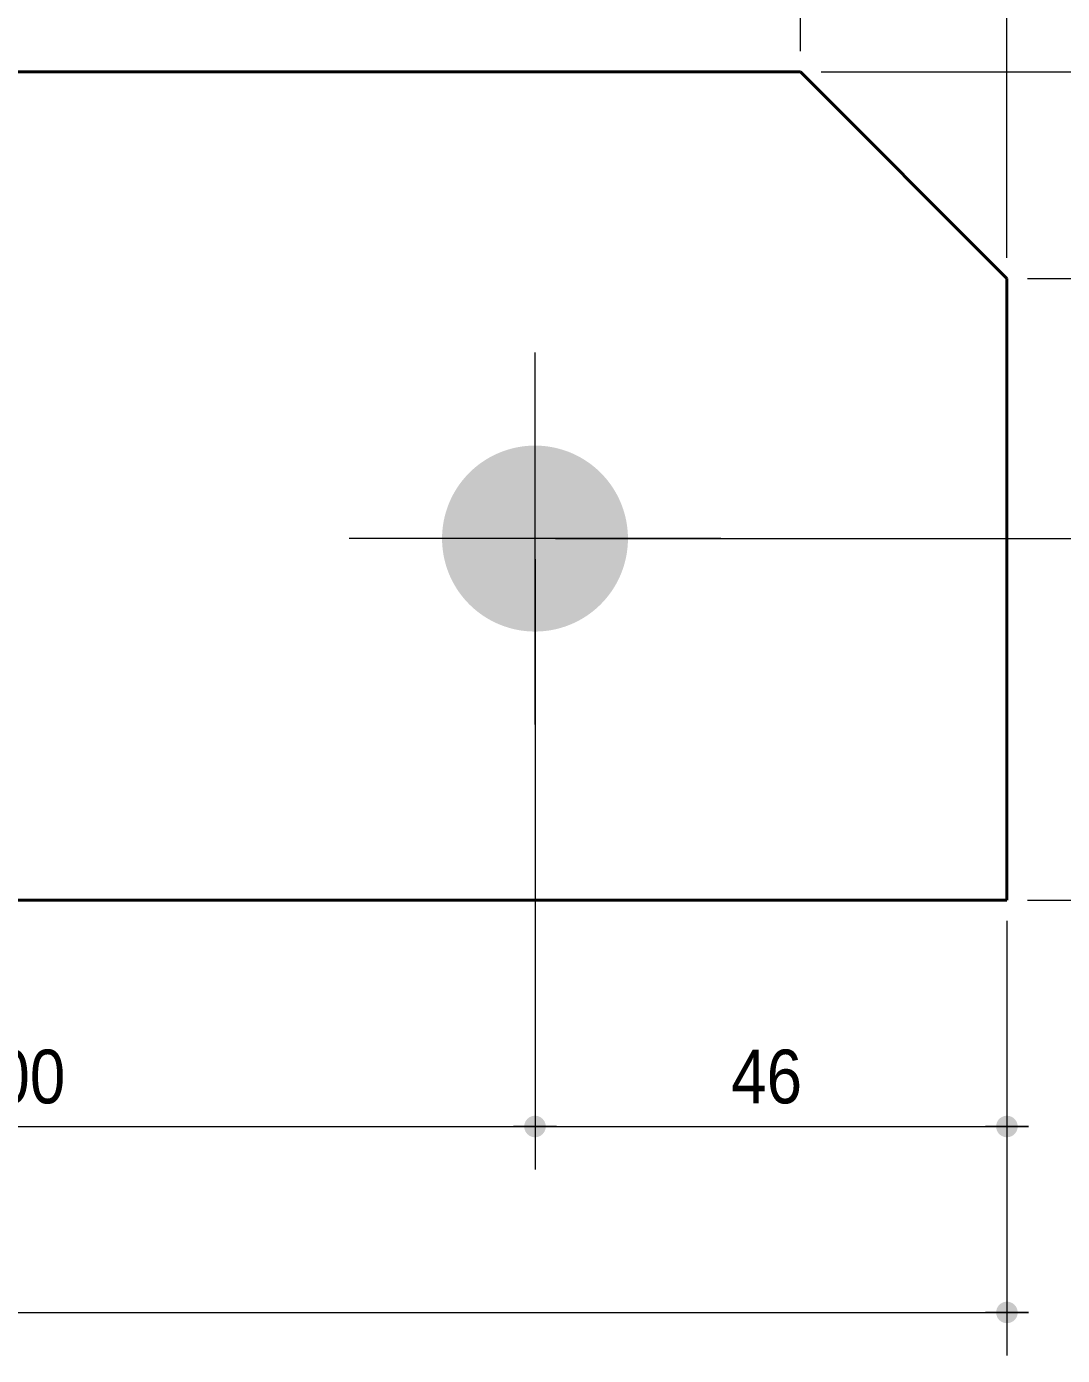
# Model space of a CAD drawing. Header units: millimetres. Extents: x 2 to 287, y 5 to 195.
# Drawn here: x 172.3 to 222.5, y 79.8 to 144.1 of the extents above; entities that cross this region are included whole.
import ezdxf

# ---------------------------------------------------------------- set-up
doc = ezdxf.new("R2010")
doc.units = ezdxf.units.MM
for name, color, linetype, lineweight in [('Boulon', 7, 'Continuous', 0), ('Cotation', 7, 'Continuous', 0), ('Piece', 2, 'Continuous', 0)]:
    doc.layers.add(name, color=color, linetype=linetype, lineweight=lineweight)
doc.styles.add('ARIAL', font='ARIAL.TTF')

# ---------------------------------------------------------------- blocks, each defined once
blk = doc.blocks.new('*A1')
at = {"layer": 'Boulon'}
blk.add_hatch(color=256, dxfattribs=at).paths.add_polyline_path([(197.005, 123.856), (197.06, 123.855), (197.116, 123.853), (197.171, 123.851), (197.226, 123.848), (197.281, 123.844), (197.336, 123.84), (197.391, 123.835), (197.446, 123.829), (197.501, 123.823), (197.556, 123.816), (197.61, 123.808), (197.665, 123.799), (197.719, 123.79), (197.774, 123.78), (197.828, 123.77), (197.882, 123.759), (197.936, 123.747), (197.99, 123.735), (198.043, 123.722), (198.097, 123.708), (198.15, 123.693), (198.203, 123.678), (198.256, 123.663), (198.309, 123.646), (198.362, 123.629), (198.414, 123.612), (198.466, 123.593), (198.518, 123.574), (198.57, 123.555), (198.621, 123.535), (198.672, 123.514), (198.723, 123.492), (198.774, 123.47), (198.824, 123.448), (198.874, 123.424), (198.924, 123.4), (198.973, 123.376), (199.022, 123.351), (199.071, 123.325), (199.12, 123.299), (199.168, 123.272), (199.216, 123.244), (199.263, 123.216), (199.311, 123.188), (199.357, 123.158), (199.404, 123.128), (199.45, 123.098), (199.496, 123.067), (199.541, 123.036), (199.586, 123.004), (199.631, 122.971), (199.675, 122.938), (199.719, 122.904), (199.762, 122.87), (199.805, 122.835), (199.847, 122.8), (199.889, 122.764), (199.931, 122.728), (199.972, 122.691), (200.013, 122.653), (200.053, 122.616), (200.093, 122.577), (200.132, 122.538), (200.171, 122.499), (200.209, 122.459), (200.247, 122.419), (200.284, 122.378), (200.321, 122.337), (200.357, 122.296), (200.393, 122.254), (200.429, 122.211), (200.463, 122.168), (200.498, 122.125), (200.531, 122.081), (200.564, 122.037), (200.597, 121.993), (200.629, 121.948), (200.661, 121.902), (200.692, 121.857), (200.722, 121.81), (200.752, 121.764), (200.781, 121.717), (200.81, 121.67), (200.838, 121.622), (200.865, 121.574), (200.892, 121.526), (200.919, 121.478), (200.944, 121.429), (200.97, 121.38), (200.994, 121.33), (201.018, 121.28), (201.041, 121.23), (201.064, 121.18), (201.086, 121.129), (201.107, 121.079), (201.128, 121.027), (201.148, 120.976), (201.168, 120.924), (201.187, 120.872), (201.205, 120.82), (201.223, 120.768), (201.24, 120.715), (201.256, 120.663), (201.272, 120.61), (201.287, 120.557), (201.301, 120.503), (201.315, 120.45), (201.328, 120.396), (201.341, 120.342), (201.352, 120.288), (201.364, 120.234), (201.374, 120.18), (201.384, 120.126), (201.393, 120.071), (201.401, 120.017), (201.409, 119.962), (201.416, 119.907), (201.423, 119.852), (201.428, 119.798), (201.433, 119.743), (201.438, 119.687), (201.442, 119.632), (201.445, 119.577), (201.447, 119.522), (201.449, 119.467), (201.45, 119.412), (201.45, 119.356), (201.45, 119.301), (201.449, 119.246), (201.447, 119.191), (201.445, 119.136), (201.442, 119.081), (201.438, 119.025), (201.433, 118.97), (201.428, 118.915), (201.423, 118.86), (201.416, 118.806), (201.409, 118.751), (201.401, 118.696), (201.393, 118.642), (201.384, 118.587), (201.374, 118.533), (201.364, 118.479), (201.352, 118.424), (201.341, 118.37), (201.328, 118.317), (201.315, 118.263), (201.301, 118.21), (201.287, 118.156), (201.272, 118.103), (201.256, 118.05), (201.24, 117.997), (201.223, 117.945), (201.205, 117.893), (201.187, 117.84), (201.168, 117.789), (201.148, 117.737), (201.128, 117.686), (201.107, 117.634), (201.086, 117.583), (201.064, 117.533), (201.041, 117.483), (201.018, 117.432), (200.994, 117.383), (200.97, 117.333), (200.944, 117.284), (200.919, 117.235), (200.892, 117.187), (200.865, 117.138), (200.838, 117.091), (200.81, 117.043), (200.781, 116.996), (200.752, 116.949), (200.722, 116.902), (200.692, 116.856), (200.661, 116.811), (200.629, 116.765), (200.597, 116.72), (200.564, 116.676), (200.531, 116.632), (200.498, 116.588), (200.463, 116.545), (200.429, 116.502), (200.393, 116.459), (200.357, 116.417), (200.321, 116.376), (200.284, 116.334), (200.247, 116.294), (200.209, 116.254), (200.171, 116.214), (200.132, 116.174), (200.093, 116.136), (200.053, 116.097), (200.013, 116.06), (199.972, 116.022), (199.931, 115.985), (199.889, 115.949), (199.847, 115.913), (199.805, 115.878), (199.762, 115.843), (199.719, 115.809), (199.675, 115.775), (199.631, 115.742), (199.586, 115.709), (199.541, 115.677), (199.496, 115.646), (199.45, 115.615), (199.404, 115.584), (199.357, 115.555), (199.311, 115.525), (199.263, 115.497), (199.216, 115.469), (199.168, 115.441), (199.12, 115.414), (199.071, 115.388), (199.022, 115.362), (198.973, 115.337), (198.924, 115.312), (198.874, 115.288), (198.824, 115.265), (198.774, 115.243), (198.723, 115.22), (198.672, 115.199), (198.621, 115.178), (198.57, 115.158), (198.518, 115.138), (198.466, 115.119), (198.414, 115.101), (198.362, 115.084), (198.309, 115.067), (198.256, 115.05), (198.203, 115.035), (198.15, 115.019), (198.097, 115.005), (198.043, 114.991), (197.99, 114.978), (197.936, 114.966), (197.882, 114.954), (197.828, 114.943), (197.774, 114.932), (197.719, 114.923), (197.665, 114.914), (197.61, 114.905), (197.556, 114.897), (197.501, 114.89), (197.446, 114.884), (197.391, 114.878), (197.336, 114.873), (197.281, 114.869), (197.226, 114.865), (197.171, 114.862), (197.116, 114.859), (197.06, 114.858), (197.005, 114.857), (196.95, 114.856), (196.895, 114.857), (196.84, 114.858), (196.784, 114.859), (196.729, 114.862), (196.674, 114.865), (196.619, 114.869), (196.564, 114.873), (196.509, 114.878), (196.454, 114.884), (196.399, 114.89), (196.344, 114.897), (196.29, 114.905), (196.235, 114.914), (196.181, 114.923), (196.126, 114.932), (196.072, 114.943), (196.018, 114.954), (195.964, 114.966), (195.91, 114.978), (195.857, 114.991), (195.803, 115.005), (195.75, 115.019), (195.697, 115.035), (195.644, 115.05), (195.591, 115.067), (195.538, 115.084), (195.486, 115.101), (195.434, 115.119), (195.382, 115.138), (195.33, 115.158), (195.279, 115.178), (195.228, 115.199), (195.177, 115.22), (195.126, 115.243), (195.076, 115.265), (195.026, 115.288), (194.976, 115.312), (194.927, 115.337), (194.878, 115.362), (194.829, 115.388), (194.78, 115.414), (194.732, 115.441), (194.684, 115.469), (194.637, 115.497), (194.589, 115.525), (194.543, 115.555), (194.496, 115.584), (194.45, 115.615), (194.404, 115.646), (194.359, 115.677), (194.314, 115.709), (194.269, 115.742), (194.225, 115.775), (194.181, 115.809), (194.138, 115.843), (194.095, 115.878), (194.053, 115.913), (194.011, 115.949), (193.969, 115.985), (193.928, 116.022), (193.887, 116.06), (193.847, 116.097), (193.807, 116.136), (193.768, 116.174), (193.729, 116.214), (193.691, 116.254), (193.653, 116.294), (193.616, 116.334), (193.579, 116.376), (193.543, 116.417), (193.507, 116.459), (193.471, 116.502), (193.437, 116.545), (193.402, 116.588), (193.369, 116.632), (193.336, 116.676), (193.303, 116.72), (193.271, 116.765), (193.239, 116.811), (193.208, 116.856), (193.178, 116.902), (193.148, 116.949), (193.119, 116.996), (193.09, 117.043), (193.062, 117.091), (193.035, 117.138), (193.008, 117.187), (192.981, 117.235), (192.956, 117.284), (192.93, 117.333), (192.906, 117.383), (192.882, 117.432), (192.859, 117.483), (192.836, 117.533), (192.814, 117.583), (192.793, 117.634), (192.772, 117.686), (192.752, 117.737), (192.732, 117.789), (192.713, 117.84), (192.695, 117.893), (192.677, 117.945), (192.66, 117.997), (192.644, 118.05), (192.628, 118.103), (192.613, 118.156), (192.599, 118.21), (192.585, 118.263), (192.572, 118.317), (192.559, 118.37), (192.548, 118.424), (192.536, 118.479), (192.526, 118.533), (192.516, 118.587), (192.507, 118.642), (192.499, 118.696), (192.491, 118.751), (192.484, 118.806), (192.477, 118.86), (192.472, 118.915), (192.467, 118.97), (192.462, 119.025), (192.458, 119.081), (192.455, 119.136), (192.453, 119.191), (192.451, 119.246), (192.45, 119.301), (192.45, 119.356), (192.45, 119.412), (192.451, 119.467), (192.453, 119.522), (192.455, 119.577), (192.458, 119.632), (192.462, 119.687), (192.467, 119.743), (192.472, 119.798), (192.477, 119.852), (192.484, 119.907), (192.491, 119.962), (192.499, 120.017), (192.507, 120.071), (192.516, 120.126), (192.526, 120.18), (192.536, 120.234), (192.548, 120.288), (192.559, 120.342), (192.572, 120.396), (192.585, 120.45), (192.599, 120.503), (192.613, 120.557), (192.628, 120.61), (192.644, 120.663), (192.66, 120.715), (192.677, 120.768), (192.695, 120.82), (192.713, 120.872), (192.732, 120.924), (192.752, 120.976), (192.772, 121.027), (192.793, 121.079), (192.814, 121.129), (192.836, 121.18), (192.859, 121.23), (192.882, 121.28), (192.906, 121.33), (192.93, 121.38), (192.956, 121.429), (192.981, 121.478), (193.008, 121.526), (193.035, 121.574), (193.062, 121.622), (193.09, 121.67), (193.119, 121.717), (193.148, 121.764), (193.178, 121.81), (193.208, 121.857), (193.239, 121.902), (193.271, 121.948), (193.303, 121.993), (193.336, 122.037), (193.369, 122.081), (193.402, 122.125), (193.437, 122.168), (193.471, 122.211), (193.507, 122.254), (193.543, 122.296), (193.579, 122.337), (193.616, 122.378), (193.653, 122.419), (193.691, 122.459), (193.729, 122.499), (193.768, 122.538), (193.807, 122.577), (193.847, 122.616), (193.887, 122.653), (193.928, 122.691), (193.969, 122.728), (194.011, 122.764), (194.053, 122.8), (194.095, 122.835), (194.138, 122.87), (194.181, 122.904), (194.225, 122.938), (194.269, 122.971), (194.314, 123.004), (194.359, 123.036), (194.404, 123.067), (194.45, 123.098), (194.496, 123.128), (194.543, 123.158), (194.589, 123.188), (194.637, 123.216), (194.684, 123.244), (194.732, 123.272), (194.78, 123.299), (194.829, 123.325), (194.878, 123.351), (194.927, 123.376), (194.976, 123.4), (195.026, 123.424), (195.076, 123.448), (195.126, 123.47), (195.177, 123.492), (195.228, 123.514), (195.279, 123.535), (195.33, 123.555), (195.382, 123.574), (195.434, 123.593), (195.486, 123.612), (195.538, 123.629), (195.591, 123.646), (195.644, 123.663), (195.697, 123.678), (195.75, 123.693), (195.803, 123.708), (195.857, 123.722), (195.91, 123.735), (195.964, 123.747), (196.018, 123.759), (196.072, 123.77), (196.126, 123.78), (196.181, 123.79), (196.235, 123.799), (196.29, 123.808), (196.344, 123.816), (196.399, 123.823), (196.454, 123.829), (196.509, 123.835), (196.564, 123.84), (196.619, 123.844), (196.674, 123.848), (196.729, 123.851), (196.784, 123.853), (196.84, 123.855), (196.895, 123.856), (196.95, 123.856)], flags=17)
at = {"layer": 'Boulon', "linetype": 'Continuous', "lineweight": 0}
for p, q in [((196.95, 110.356), (196.95, 128.356)), ((205.95, 119.356), (187.95, 119.356))]:
    blk.add_line(p, q, dxfattribs=at)
blk = doc.blocks.new('*A2')
at = {"layer": 'Piece', "color": 2, "linetype": 'Continuous', "lineweight": 40}
for p, q in [((209.799997, 141.945), (64.1, 141.945)), ((219.799997, 131.945002), (209.799997, 141.945)), ((219.799997, 101.855), (219.799997, 131.945002)), ((54.1, 101.855), (219.799997, 101.855))]:
    blk.add_line(p, q, dxfattribs=at)
blk = doc.blocks.new('*A9')
at = {"layer": 'Cotation'}
blk.add_hatch(color=256, dxfattribs=at).paths.add_polyline_path([(219.774, 81.381), (219.749, 81.383), (219.724, 81.386), (219.699, 81.39), (219.674, 81.396), (219.649, 81.402), (219.625, 81.41), (219.601, 81.42), (219.578, 81.43), (219.555, 81.441), (219.533, 81.454), (219.511, 81.468), (219.49, 81.482), (219.47, 81.498), (219.451, 81.515), (219.432, 81.532), (219.415, 81.551), (219.398, 81.57), (219.382, 81.59), (219.368, 81.611), (219.354, 81.633), (219.341, 81.655), (219.33, 81.678), (219.32, 81.701), (219.31, 81.725), (219.302, 81.749), (219.296, 81.774), (219.29, 81.799), (219.286, 81.824), (219.283, 81.849), (219.281, 81.874), (219.28, 81.9), (219.281, 81.926), (219.283, 81.951), (219.286, 81.976), (219.29, 82.001), (219.296, 82.026), (219.302, 82.051), (219.31, 82.075), (219.32, 82.099), (219.33, 82.122), (219.341, 82.145), (219.354, 82.167), (219.368, 82.189), (219.382, 82.21), (219.398, 82.23), (219.415, 82.249), (219.432, 82.268), (219.451, 82.285), (219.47, 82.302), (219.49, 82.318), (219.511, 82.332), (219.533, 82.346), (219.555, 82.359), (219.578, 82.37), (219.601, 82.38), (219.625, 82.39), (219.649, 82.398), (219.674, 82.404), (219.699, 82.41), (219.724, 82.414), (219.749, 82.417), (219.774, 82.419), (219.8, 82.42), (219.826, 82.419), (219.851, 82.417), (219.876, 82.414), (219.901, 82.41), (219.926, 82.404), (219.951, 82.398), (219.975, 82.39), (219.999, 82.38), (220.022, 82.37), (220.045, 82.359), (220.067, 82.346), (220.089, 82.332), (220.11, 82.318), (220.13, 82.302), (220.149, 82.285), (220.168, 82.268), (220.185, 82.249), (220.202, 82.23), (220.218, 82.21), (220.232, 82.189), (220.246, 82.167), (220.259, 82.145), (220.27, 82.122), (220.28, 82.099), (220.29, 82.075), (220.298, 82.051), (220.304, 82.026), (220.31, 82.001), (220.314, 81.976), (220.317, 81.951), (220.319, 81.926), (220.32, 81.9), (220.319, 81.874), (220.317, 81.849), (220.314, 81.824), (220.31, 81.799), (220.304, 81.774), (220.298, 81.749), (220.29, 81.725), (220.28, 81.701), (220.27, 81.678), (220.259, 81.655), (220.246, 81.633), (220.232, 81.611), (220.218, 81.59), (220.202, 81.57), (220.185, 81.551), (220.168, 81.532), (220.149, 81.515), (220.13, 81.498), (220.11, 81.482), (220.089, 81.468), (220.067, 81.454), (220.045, 81.441), (220.022, 81.43), (219.999, 81.42), (219.975, 81.41), (219.951, 81.402), (219.926, 81.396), (219.901, 81.39), (219.876, 81.386), (219.851, 81.383), (219.826, 81.381), (219.8, 81.38)], flags=17)
at = {"layer": 'Cotation', "linetype": 'Continuous', "lineweight": 0}
for p, q in [((219.8, 100.855), (219.8, 79.82)), ((219.8, 82.94), (219.8, 80.86)), ((54.1, 81.9), (219.8, 81.9)), ((220.84, 81.9), (218.76, 81.9)), ((219.8, 81.9), (220.84, 81.9))]:
    blk.add_line(p, q, dxfattribs=at)
at = {"layer": 'Cotation'}
blk.add_point((219.8, 81.9), dxfattribs=at)
blk = doc.blocks.new('*A11')
at = {"layer": 'Cotation'}
for points in [[(209.774, 152.381), (209.749, 152.383), (209.724, 152.386), (209.699, 152.39), (209.674, 152.396), (209.649, 152.402), (209.625, 152.41), (209.601, 152.42), (209.578, 152.43), (209.555, 152.441), (209.533, 152.454), (209.511, 152.468), (209.49, 152.482), (209.47, 152.498), (209.451, 152.515), (209.432, 152.532), (209.415, 152.551), (209.398, 152.57), (209.382, 152.59), (209.368, 152.611), (209.354, 152.633), (209.341, 152.655), (209.33, 152.678), (209.32, 152.701), (209.31, 152.725), (209.302, 152.749), (209.296, 152.774), (209.29, 152.799), (209.286, 152.824), (209.283, 152.849), (209.281, 152.874), (209.28, 152.9), (209.281, 152.926), (209.283, 152.951), (209.286, 152.976), (209.29, 153.001), (209.296, 153.026), (209.302, 153.051), (209.31, 153.075), (209.32, 153.099), (209.33, 153.122), (209.341, 153.145), (209.354, 153.167), (209.368, 153.189), (209.382, 153.21), (209.398, 153.23), (209.415, 153.249), (209.432, 153.268), (209.451, 153.285), (209.47, 153.302), (209.49, 153.318), (209.511, 153.332), (209.533, 153.346), (209.555, 153.359), (209.578, 153.37), (209.601, 153.38), (209.625, 153.39), (209.649, 153.398), (209.674, 153.404), (209.699, 153.41), (209.724, 153.414), (209.749, 153.417), (209.774, 153.419), (209.8, 153.42), (209.826, 153.419), (209.851, 153.417), (209.876, 153.414), (209.901, 153.41), (209.926, 153.404), (209.951, 153.398), (209.975, 153.39), (209.999, 153.38), (210.022, 153.37), (210.045, 153.359), (210.067, 153.346), (210.089, 153.332), (210.11, 153.318), (210.13, 153.302), (210.149, 153.285), (210.168, 153.268), (210.185, 153.249), (210.202, 153.23), (210.218, 153.21), (210.232, 153.189), (210.246, 153.167), (210.259, 153.145), (210.27, 153.122), (210.28, 153.099), (210.29, 153.075), (210.298, 153.051), (210.304, 153.026), (210.31, 153.001), (210.314, 152.976), (210.317, 152.951), (210.319, 152.926), (210.32, 152.9), (210.319, 152.874), (210.317, 152.849), (210.314, 152.824), (210.31, 152.799), (210.304, 152.774), (210.298, 152.749), (210.29, 152.725), (210.28, 152.701), (210.27, 152.678), (210.259, 152.655), (210.246, 152.633), (210.232, 152.611), (210.218, 152.59), (210.202, 152.57), (210.185, 152.551), (210.168, 152.532), (210.149, 152.515), (210.13, 152.498), (210.11, 152.482), (210.089, 152.468), (210.067, 152.454), (210.045, 152.441), (210.022, 152.43), (209.999, 152.42), (209.975, 152.41), (209.951, 152.402), (209.926, 152.396), (209.901, 152.39), (209.876, 152.386), (209.851, 152.383), (209.826, 152.381), (209.8, 152.38)], [(219.774, 152.381), (219.749, 152.383), (219.724, 152.386), (219.699, 152.39), (219.674, 152.396), (219.649, 152.402), (219.625, 152.41), (219.601, 152.42), (219.578, 152.43), (219.555, 152.441), (219.533, 152.454), (219.511, 152.468), (219.49, 152.482), (219.47, 152.498), (219.451, 152.515), (219.432, 152.532), (219.415, 152.551), (219.398, 152.57), (219.382, 152.59), (219.368, 152.611), (219.354, 152.633), (219.341, 152.655), (219.33, 152.678), (219.32, 152.701), (219.31, 152.725), (219.302, 152.749), (219.296, 152.774), (219.29, 152.799), (219.286, 152.824), (219.283, 152.849), (219.281, 152.874), (219.28, 152.9), (219.281, 152.926), (219.283, 152.951), (219.286, 152.976), (219.29, 153.001), (219.296, 153.026), (219.302, 153.051), (219.31, 153.075), (219.32, 153.099), (219.33, 153.122), (219.341, 153.145), (219.354, 153.167), (219.368, 153.189), (219.382, 153.21), (219.398, 153.23), (219.415, 153.249), (219.432, 153.268), (219.451, 153.285), (219.47, 153.302), (219.49, 153.318), (219.511, 153.332), (219.533, 153.346), (219.555, 153.359), (219.578, 153.37), (219.601, 153.38), (219.625, 153.39), (219.649, 153.398), (219.674, 153.404), (219.699, 153.41), (219.724, 153.414), (219.749, 153.417), (219.774, 153.419), (219.8, 153.42), (219.826, 153.419), (219.851, 153.417), (219.876, 153.414), (219.901, 153.41), (219.926, 153.404), (219.951, 153.398), (219.975, 153.39), (219.999, 153.38), (220.022, 153.37), (220.045, 153.359), (220.067, 153.346), (220.089, 153.332), (220.11, 153.318), (220.13, 153.302), (220.149, 153.285), (220.168, 153.268), (220.185, 153.249), (220.202, 153.23), (220.218, 153.21), (220.232, 153.189), (220.246, 153.167), (220.259, 153.145), (220.27, 153.122), (220.28, 153.099), (220.29, 153.075), (220.298, 153.051), (220.304, 153.026), (220.31, 153.001), (220.314, 152.976), (220.317, 152.951), (220.319, 152.926), (220.32, 152.9), (220.319, 152.874), (220.317, 152.849), (220.314, 152.824), (220.31, 152.799), (220.304, 152.774), (220.298, 152.749), (220.29, 152.725), (220.28, 152.701), (220.27, 152.678), (220.259, 152.655), (220.246, 152.633), (220.232, 152.611), (220.218, 152.59), (220.202, 152.57), (220.185, 152.551), (220.168, 152.532), (220.149, 152.515), (220.13, 152.498), (220.11, 152.482), (220.089, 152.468), (220.067, 152.454), (220.045, 152.441), (220.022, 152.43), (219.999, 152.42), (219.975, 152.41), (219.951, 152.402), (219.926, 152.396), (219.901, 152.39), (219.876, 152.386), (219.851, 152.383), (219.826, 152.381), (219.8, 152.38)]]:
    blk.add_hatch(color=256, dxfattribs=at).paths.add_polyline_path(points, flags=17)
at = {"layer": 'Cotation', "linetype": 'Continuous', "lineweight": 0}
for p, q in [((209.8, 142.945), (209.8, 155.32)), ((219.8, 132.945), (219.8, 155.32)), ((209.8, 153.94), (209.8, 151.86)), ((219.8, 153.94), (219.8, 151.86)), ((210.84, 152.9), (208.76, 152.9)), ((209.8, 152.9), (208.76, 152.9)), ((209.8, 152.9), (219.8, 152.9)), ((220.84, 152.9), (218.76, 152.9)), ((219.8, 152.9), (220.84, 152.9))]:
    blk.add_line(p, q, dxfattribs=at)
at = {"layer": 'Cotation'}
for p in [(209.8, 152.9), (219.8, 152.9)]:
    blk.add_point(p, dxfattribs=at)
at = {"layer": 'Cotation', "style": 'ARIAL', "width": 0.85}
blk.add_text('20', height=2.6, dxfattribs=at).set_placement((212.872, 154.02))
blk = doc.blocks.new('*A13')
at = {"layer": 'Cotation'}
blk.add_hatch(color=256, dxfattribs=at).paths.add_polyline_path([(196.924, 90.381), (196.899, 90.383), (196.874, 90.386), (196.849, 90.39), (196.824, 90.396), (196.799, 90.402), (196.775, 90.41), (196.751, 90.42), (196.728, 90.43), (196.705, 90.441), (196.683, 90.454), (196.661, 90.468), (196.64, 90.482), (196.62, 90.498), (196.601, 90.515), (196.582, 90.532), (196.565, 90.551), (196.548, 90.57), (196.532, 90.59), (196.518, 90.611), (196.504, 90.633), (196.491, 90.655), (196.48, 90.678), (196.47, 90.701), (196.46, 90.725), (196.452, 90.749), (196.446, 90.774), (196.44, 90.799), (196.436, 90.824), (196.433, 90.849), (196.431, 90.874), (196.43, 90.9), (196.431, 90.926), (196.433, 90.951), (196.436, 90.976), (196.44, 91.001), (196.446, 91.026), (196.452, 91.051), (196.46, 91.075), (196.47, 91.099), (196.48, 91.122), (196.491, 91.145), (196.504, 91.167), (196.518, 91.189), (196.532, 91.21), (196.548, 91.23), (196.565, 91.249), (196.582, 91.268), (196.601, 91.285), (196.62, 91.302), (196.64, 91.318), (196.661, 91.332), (196.683, 91.346), (196.705, 91.359), (196.728, 91.37), (196.751, 91.38), (196.775, 91.39), (196.799, 91.398), (196.824, 91.404), (196.849, 91.41), (196.874, 91.414), (196.899, 91.417), (196.924, 91.419), (196.95, 91.42), (196.976, 91.419), (197.001, 91.417), (197.026, 91.414), (197.051, 91.41), (197.076, 91.404), (197.101, 91.398), (197.125, 91.39), (197.149, 91.38), (197.172, 91.37), (197.195, 91.359), (197.217, 91.346), (197.239, 91.332), (197.26, 91.318), (197.28, 91.302), (197.299, 91.285), (197.318, 91.268), (197.335, 91.249), (197.352, 91.23), (197.368, 91.21), (197.382, 91.189), (197.396, 91.167), (197.409, 91.145), (197.42, 91.122), (197.43, 91.099), (197.44, 91.075), (197.448, 91.051), (197.454, 91.026), (197.46, 91.001), (197.464, 90.976), (197.467, 90.951), (197.469, 90.926), (197.47, 90.9), (197.469, 90.874), (197.467, 90.849), (197.464, 90.824), (197.46, 90.799), (197.454, 90.774), (197.448, 90.749), (197.44, 90.725), (197.43, 90.701), (197.42, 90.678), (197.409, 90.655), (197.396, 90.633), (197.382, 90.611), (197.368, 90.59), (197.352, 90.57), (197.335, 90.551), (197.318, 90.532), (197.299, 90.515), (197.28, 90.498), (197.26, 90.482), (197.239, 90.468), (197.217, 90.454), (197.195, 90.441), (197.172, 90.43), (197.149, 90.42), (197.125, 90.41), (197.101, 90.402), (197.076, 90.396), (197.051, 90.39), (197.026, 90.386), (197.001, 90.383), (196.976, 90.381), (196.95, 90.38)], flags=17)
at = {"layer": 'Cotation', "linetype": 'Continuous', "lineweight": 0}
for p, q in [((196.95, 118.356), (196.95, 88.82)), ((196.95, 91.94), (196.95, 89.86)), ((146.95, 90.9), (196.95, 90.9)), ((197.99, 90.9), (195.91, 90.9)), ((196.95, 90.9), (197.99, 90.9))]:
    blk.add_line(p, q, dxfattribs=at)
at = {"layer": 'Cotation'}
blk.add_point((196.95, 90.9), dxfattribs=at)
at = {"layer": 'Cotation', "style": 'ARIAL', "width": 0.85}
blk.add_text('100', height=2.6, dxfattribs=at).set_placement((169.057, 92.02))
blk = doc.blocks.new('*A14')
at = {"layer": 'Cotation'}
for points in [[(196.924, 90.381), (196.899, 90.383), (196.874, 90.386), (196.849, 90.39), (196.824, 90.396), (196.799, 90.402), (196.775, 90.41), (196.751, 90.42), (196.728, 90.43), (196.705, 90.441), (196.683, 90.454), (196.661, 90.468), (196.64, 90.482), (196.62, 90.498), (196.601, 90.515), (196.582, 90.532), (196.565, 90.551), (196.548, 90.57), (196.532, 90.59), (196.518, 90.611), (196.504, 90.633), (196.491, 90.655), (196.48, 90.678), (196.47, 90.701), (196.46, 90.725), (196.452, 90.749), (196.446, 90.774), (196.44, 90.799), (196.436, 90.824), (196.433, 90.849), (196.431, 90.874), (196.43, 90.9), (196.431, 90.926), (196.433, 90.951), (196.436, 90.976), (196.44, 91.001), (196.446, 91.026), (196.452, 91.051), (196.46, 91.075), (196.47, 91.099), (196.48, 91.122), (196.491, 91.145), (196.504, 91.167), (196.518, 91.189), (196.532, 91.21), (196.548, 91.23), (196.565, 91.249), (196.582, 91.268), (196.601, 91.285), (196.62, 91.302), (196.64, 91.318), (196.661, 91.332), (196.683, 91.346), (196.705, 91.359), (196.728, 91.37), (196.751, 91.38), (196.775, 91.39), (196.799, 91.398), (196.824, 91.404), (196.849, 91.41), (196.874, 91.414), (196.899, 91.417), (196.924, 91.419), (196.95, 91.42), (196.976, 91.419), (197.001, 91.417), (197.026, 91.414), (197.051, 91.41), (197.076, 91.404), (197.101, 91.398), (197.125, 91.39), (197.149, 91.38), (197.172, 91.37), (197.195, 91.359), (197.217, 91.346), (197.239, 91.332), (197.26, 91.318), (197.28, 91.302), (197.299, 91.285), (197.318, 91.268), (197.335, 91.249), (197.352, 91.23), (197.368, 91.21), (197.382, 91.189), (197.396, 91.167), (197.409, 91.145), (197.42, 91.122), (197.43, 91.099), (197.44, 91.075), (197.448, 91.051), (197.454, 91.026), (197.46, 91.001), (197.464, 90.976), (197.467, 90.951), (197.469, 90.926), (197.47, 90.9), (197.469, 90.874), (197.467, 90.849), (197.464, 90.824), (197.46, 90.799), (197.454, 90.774), (197.448, 90.749), (197.44, 90.725), (197.43, 90.701), (197.42, 90.678), (197.409, 90.655), (197.396, 90.633), (197.382, 90.611), (197.368, 90.59), (197.352, 90.57), (197.335, 90.551), (197.318, 90.532), (197.299, 90.515), (197.28, 90.498), (197.26, 90.482), (197.239, 90.468), (197.217, 90.454), (197.195, 90.441), (197.172, 90.43), (197.149, 90.42), (197.125, 90.41), (197.101, 90.402), (197.076, 90.396), (197.051, 90.39), (197.026, 90.386), (197.001, 90.383), (196.976, 90.381), (196.95, 90.38)], [(219.774, 90.381), (219.749, 90.383), (219.724, 90.386), (219.699, 90.39), (219.674, 90.396), (219.649, 90.402), (219.625, 90.41), (219.601, 90.42), (219.578, 90.43), (219.555, 90.441), (219.533, 90.454), (219.511, 90.468), (219.49, 90.482), (219.47, 90.498), (219.451, 90.515), (219.432, 90.532), (219.415, 90.551), (219.398, 90.57), (219.382, 90.59), (219.368, 90.611), (219.354, 90.633), (219.341, 90.655), (219.33, 90.678), (219.32, 90.701), (219.31, 90.725), (219.302, 90.749), (219.296, 90.774), (219.29, 90.799), (219.286, 90.824), (219.283, 90.849), (219.281, 90.874), (219.28, 90.9), (219.281, 90.926), (219.283, 90.951), (219.286, 90.976), (219.29, 91.001), (219.296, 91.026), (219.302, 91.051), (219.31, 91.075), (219.32, 91.099), (219.33, 91.122), (219.341, 91.145), (219.354, 91.167), (219.368, 91.189), (219.382, 91.21), (219.398, 91.23), (219.415, 91.249), (219.432, 91.268), (219.451, 91.285), (219.47, 91.302), (219.49, 91.318), (219.511, 91.332), (219.533, 91.346), (219.555, 91.359), (219.578, 91.37), (219.601, 91.38), (219.625, 91.39), (219.649, 91.398), (219.674, 91.404), (219.699, 91.41), (219.724, 91.414), (219.749, 91.417), (219.774, 91.419), (219.8, 91.42), (219.826, 91.419), (219.851, 91.417), (219.876, 91.414), (219.901, 91.41), (219.926, 91.404), (219.951, 91.398), (219.975, 91.39), (219.999, 91.38), (220.022, 91.37), (220.045, 91.359), (220.067, 91.346), (220.089, 91.332), (220.11, 91.318), (220.13, 91.302), (220.149, 91.285), (220.168, 91.268), (220.185, 91.249), (220.202, 91.23), (220.218, 91.21), (220.232, 91.189), (220.246, 91.167), (220.259, 91.145), (220.27, 91.122), (220.28, 91.099), (220.29, 91.075), (220.298, 91.051), (220.304, 91.026), (220.31, 91.001), (220.314, 90.976), (220.317, 90.951), (220.319, 90.926), (220.32, 90.9), (220.319, 90.874), (220.317, 90.849), (220.314, 90.824), (220.31, 90.799), (220.304, 90.774), (220.298, 90.749), (220.29, 90.725), (220.28, 90.701), (220.27, 90.678), (220.259, 90.655), (220.246, 90.633), (220.232, 90.611), (220.218, 90.59), (220.202, 90.57), (220.185, 90.551), (220.168, 90.532), (220.149, 90.515), (220.13, 90.498), (220.11, 90.482), (220.089, 90.468), (220.067, 90.454), (220.045, 90.441), (220.022, 90.43), (219.999, 90.42), (219.975, 90.41), (219.951, 90.402), (219.926, 90.396), (219.901, 90.39), (219.876, 90.386), (219.851, 90.383), (219.826, 90.381), (219.8, 90.38)]]:
    blk.add_hatch(color=256, dxfattribs=at).paths.add_polyline_path(points, flags=17)
at = {"layer": 'Cotation', "linetype": 'Continuous', "lineweight": 0}
for p, q in [((196.95, 118.356), (196.95, 88.82)), ((219.8, 100.855), (219.8, 88.82)), ((196.95, 91.94), (196.95, 89.86)), ((219.8, 91.94), (219.8, 89.86)), ((197.99, 90.9), (195.91, 90.9)), ((196.95, 90.9), (195.91, 90.9)), ((196.95, 90.9), (219.8, 90.9)), ((220.84, 90.9), (218.76, 90.9)), ((219.8, 90.9), (220.84, 90.9))]:
    blk.add_line(p, q, dxfattribs=at)
at = {"layer": 'Cotation'}
for p in [(196.95, 90.9), (219.8, 90.9)]:
    blk.add_point(p, dxfattribs=at)
at = {"layer": 'Cotation', "style": 'ARIAL', "width": 0.85}
blk.add_text('46', height=2.6, dxfattribs=at).set_placement((206.447, 92.02))
blk = doc.blocks.new('*A17')
at = {"layer": 'Cotation'}
for points in [[(239.074, 118.837), (239.049, 118.839), (239.024, 118.842), (238.999, 118.846), (238.974, 118.852), (238.949, 118.859), (238.925, 118.867), (238.901, 118.876), (238.878, 118.886), (238.855, 118.898), (238.833, 118.91), (238.811, 118.924), (238.79, 118.939), (238.77, 118.954), (238.751, 118.971), (238.732, 118.989), (238.715, 119.007), (238.698, 119.027), (238.682, 119.047), (238.668, 119.068), (238.654, 119.089), (238.641, 119.111), (238.63, 119.134), (238.62, 119.157), (238.61, 119.181), (238.602, 119.205), (238.596, 119.23), (238.59, 119.255), (238.586, 119.28), (238.583, 119.305), (238.581, 119.331), (238.58, 119.356), (238.581, 119.382), (238.583, 119.407), (238.586, 119.433), (238.59, 119.458), (238.596, 119.483), (238.602, 119.507), (238.61, 119.532), (238.62, 119.555), (238.63, 119.579), (238.641, 119.602), (238.654, 119.624), (238.668, 119.645), (238.682, 119.666), (238.698, 119.686), (238.715, 119.706), (238.732, 119.724), (238.751, 119.742), (238.77, 119.758), (238.79, 119.774), (238.811, 119.789), (238.833, 119.802), (238.855, 119.815), (238.878, 119.827), (238.901, 119.837), (238.925, 119.846), (238.949, 119.854), (238.974, 119.861), (238.999, 119.866), (239.024, 119.871), (239.049, 119.874), (239.074, 119.876), (239.1, 119.876), (239.126, 119.876), (239.151, 119.874), (239.176, 119.871), (239.201, 119.866), (239.226, 119.861), (239.251, 119.854), (239.275, 119.846), (239.299, 119.837), (239.322, 119.827), (239.345, 119.815), (239.367, 119.802), (239.389, 119.789), (239.41, 119.774), (239.43, 119.758), (239.449, 119.742), (239.468, 119.724), (239.485, 119.706), (239.502, 119.686), (239.518, 119.666), (239.532, 119.645), (239.546, 119.624), (239.559, 119.602), (239.57, 119.579), (239.58, 119.555), (239.59, 119.532), (239.598, 119.507), (239.604, 119.483), (239.61, 119.458), (239.614, 119.433), (239.617, 119.407), (239.619, 119.382), (239.62, 119.356), (239.619, 119.331), (239.617, 119.305), (239.614, 119.28), (239.61, 119.255), (239.604, 119.23), (239.598, 119.205), (239.59, 119.181), (239.58, 119.157), (239.57, 119.134), (239.559, 119.111), (239.546, 119.089), (239.532, 119.068), (239.518, 119.047), (239.502, 119.027), (239.485, 119.007), (239.468, 118.989), (239.449, 118.971), (239.43, 118.954), (239.41, 118.939), (239.389, 118.924), (239.367, 118.91), (239.345, 118.898), (239.322, 118.886), (239.299, 118.876), (239.275, 118.867), (239.251, 118.859), (239.226, 118.852), (239.201, 118.846), (239.176, 118.842), (239.151, 118.839), (239.126, 118.837), (239.1, 118.836)], [(239.074, 101.336), (239.049, 101.338), (239.024, 101.341), (238.999, 101.345), (238.974, 101.351), (238.949, 101.357), (238.925, 101.365), (238.901, 101.375), (238.878, 101.385), (238.855, 101.396), (238.833, 101.409), (238.811, 101.423), (238.79, 101.437), (238.77, 101.453), (238.751, 101.47), (238.732, 101.487), (238.715, 101.506), (238.698, 101.525), (238.682, 101.545), (238.668, 101.566), (238.654, 101.588), (238.641, 101.61), (238.63, 101.633), (238.62, 101.656), (238.61, 101.68), (238.602, 101.704), (238.596, 101.729), (238.59, 101.754), (238.586, 101.779), (238.583, 101.804), (238.581, 101.829), (238.58, 101.855), (238.581, 101.881), (238.583, 101.906), (238.586, 101.931), (238.59, 101.956), (238.596, 101.981), (238.602, 102.006), (238.61, 102.03), (238.62, 102.054), (238.63, 102.077), (238.641, 102.1), (238.654, 102.122), (238.668, 102.144), (238.682, 102.165), (238.698, 102.185), (238.715, 102.204), (238.732, 102.223), (238.751, 102.24), (238.77, 102.257), (238.79, 102.273), (238.811, 102.287), (238.833, 102.301), (238.855, 102.314), (238.878, 102.325), (238.901, 102.335), (238.925, 102.345), (238.949, 102.353), (238.974, 102.359), (238.999, 102.365), (239.024, 102.369), (239.049, 102.372), (239.074, 102.374), (239.1, 102.375), (239.126, 102.374), (239.151, 102.372), (239.176, 102.369), (239.201, 102.365), (239.226, 102.359), (239.251, 102.353), (239.275, 102.345), (239.299, 102.335), (239.322, 102.325), (239.345, 102.314), (239.367, 102.301), (239.389, 102.287), (239.41, 102.273), (239.43, 102.257), (239.449, 102.24), (239.468, 102.223), (239.485, 102.204), (239.502, 102.185), (239.518, 102.165), (239.532, 102.144), (239.546, 102.122), (239.559, 102.1), (239.57, 102.077), (239.58, 102.054), (239.59, 102.03), (239.598, 102.006), (239.604, 101.981), (239.61, 101.956), (239.614, 101.931), (239.617, 101.906), (239.619, 101.881), (239.62, 101.855), (239.619, 101.829), (239.617, 101.804), (239.614, 101.779), (239.61, 101.754), (239.604, 101.729), (239.598, 101.704), (239.59, 101.68), (239.58, 101.656), (239.57, 101.633), (239.559, 101.61), (239.546, 101.588), (239.532, 101.566), (239.518, 101.545), (239.502, 101.525), (239.485, 101.506), (239.468, 101.487), (239.449, 101.47), (239.43, 101.453), (239.41, 101.437), (239.389, 101.423), (239.367, 101.409), (239.345, 101.396), (239.322, 101.385), (239.299, 101.375), (239.275, 101.365), (239.251, 101.357), (239.226, 101.351), (239.201, 101.345), (239.176, 101.341), (239.151, 101.338), (239.126, 101.336), (239.1, 101.335)]]:
    blk.add_hatch(color=256, dxfattribs=at).paths.add_polyline_path(points, flags=17)
at = {"layer": 'Cotation', "linetype": 'Continuous', "lineweight": 0}
for p, q in [((239.1, 120.396), (239.1, 118.316)), ((239.1, 119.356), (239.1, 120.396)), ((197.95, 119.356), (241.18, 119.356)), ((238.06, 119.356), (240.14, 119.356)), ((239.1, 101.855), (239.1, 119.356)), ((239.1, 102.895), (239.1, 100.815)), ((220.8, 101.855), (241.18, 101.855)), ((238.06, 101.855), (240.14, 101.855)), ((239.1, 101.855), (239.1, 100.815))]:
    blk.add_line(p, q, dxfattribs=at)
at = {"layer": 'Cotation'}
for p in [(239.1, 119.356), (239.1, 101.855)]:
    blk.add_point(p, dxfattribs=at)
at = {"layer": 'Cotation', "style": 'ARIAL', "width": 0.85}
blk.add_text('35', height=2.6, rotation=90.00021, dxfattribs=at).set_placement((237.98, 108.677))
blk = doc.blocks.new('*A18')
at = {"layer": 'Cotation'}
for points in [[(239.074, 141.426), (239.049, 141.428), (239.024, 141.431), (238.999, 141.435), (238.974, 141.441), (238.949, 141.447), (238.925, 141.455), (238.901, 141.465), (238.878, 141.475), (238.855, 141.486), (238.833, 141.499), (238.811, 141.513), (238.79, 141.527), (238.77, 141.543), (238.751, 141.56), (238.732, 141.577), (238.715, 141.596), (238.698, 141.615), (238.682, 141.635), (238.668, 141.656), (238.654, 141.678), (238.641, 141.7), (238.63, 141.723), (238.62, 141.746), (238.61, 141.77), (238.602, 141.794), (238.596, 141.819), (238.59, 141.844), (238.586, 141.869), (238.583, 141.894), (238.581, 141.919), (238.58, 141.945), (238.581, 141.971), (238.583, 141.996), (238.586, 142.021), (238.59, 142.046), (238.596, 142.071), (238.602, 142.096), (238.61, 142.12), (238.62, 142.144), (238.63, 142.167), (238.641, 142.19), (238.654, 142.212), (238.668, 142.234), (238.682, 142.255), (238.698, 142.275), (238.715, 142.294), (238.732, 142.313), (238.751, 142.33), (238.77, 142.347), (238.79, 142.363), (238.811, 142.377), (238.833, 142.391), (238.855, 142.404), (238.878, 142.415), (238.901, 142.425), (238.925, 142.435), (238.949, 142.443), (238.974, 142.449), (238.999, 142.455), (239.024, 142.459), (239.049, 142.462), (239.074, 142.464), (239.1, 142.465), (239.126, 142.464), (239.151, 142.462), (239.176, 142.459), (239.201, 142.455), (239.226, 142.449), (239.251, 142.443), (239.275, 142.435), (239.299, 142.425), (239.322, 142.415), (239.345, 142.404), (239.367, 142.391), (239.389, 142.377), (239.41, 142.363), (239.43, 142.347), (239.449, 142.33), (239.468, 142.313), (239.485, 142.294), (239.502, 142.275), (239.518, 142.255), (239.532, 142.234), (239.546, 142.212), (239.559, 142.19), (239.57, 142.167), (239.58, 142.144), (239.59, 142.12), (239.598, 142.096), (239.604, 142.071), (239.61, 142.046), (239.614, 142.021), (239.617, 141.996), (239.619, 141.971), (239.62, 141.945), (239.619, 141.919), (239.617, 141.894), (239.614, 141.869), (239.61, 141.844), (239.604, 141.819), (239.598, 141.794), (239.59, 141.77), (239.58, 141.746), (239.57, 141.723), (239.559, 141.7), (239.546, 141.678), (239.532, 141.656), (239.518, 141.635), (239.502, 141.615), (239.485, 141.596), (239.468, 141.577), (239.449, 141.56), (239.43, 141.543), (239.41, 141.527), (239.389, 141.513), (239.367, 141.499), (239.345, 141.486), (239.322, 141.475), (239.299, 141.465), (239.275, 141.455), (239.251, 141.447), (239.226, 141.441), (239.201, 141.435), (239.176, 141.431), (239.151, 141.428), (239.126, 141.426), (239.1, 141.425)], [(239.074, 118.837), (239.049, 118.839), (239.024, 118.842), (238.999, 118.846), (238.974, 118.852), (238.949, 118.859), (238.925, 118.867), (238.901, 118.876), (238.878, 118.886), (238.855, 118.898), (238.833, 118.91), (238.811, 118.924), (238.79, 118.939), (238.77, 118.954), (238.751, 118.971), (238.732, 118.989), (238.715, 119.007), (238.698, 119.027), (238.682, 119.047), (238.668, 119.068), (238.654, 119.089), (238.641, 119.111), (238.63, 119.134), (238.62, 119.157), (238.61, 119.181), (238.602, 119.205), (238.596, 119.23), (238.59, 119.255), (238.586, 119.28), (238.583, 119.305), (238.581, 119.331), (238.58, 119.356), (238.581, 119.382), (238.583, 119.407), (238.586, 119.433), (238.59, 119.458), (238.596, 119.483), (238.602, 119.507), (238.61, 119.532), (238.62, 119.555), (238.63, 119.579), (238.641, 119.602), (238.654, 119.624), (238.668, 119.645), (238.682, 119.666), (238.698, 119.686), (238.715, 119.706), (238.732, 119.724), (238.751, 119.742), (238.77, 119.758), (238.79, 119.774), (238.811, 119.789), (238.833, 119.802), (238.855, 119.815), (238.878, 119.827), (238.901, 119.837), (238.925, 119.846), (238.949, 119.854), (238.974, 119.861), (238.999, 119.866), (239.024, 119.871), (239.049, 119.874), (239.074, 119.876), (239.1, 119.876), (239.126, 119.876), (239.151, 119.874), (239.176, 119.871), (239.201, 119.866), (239.226, 119.861), (239.251, 119.854), (239.275, 119.846), (239.299, 119.837), (239.322, 119.827), (239.345, 119.815), (239.367, 119.802), (239.389, 119.789), (239.41, 119.774), (239.43, 119.758), (239.449, 119.742), (239.468, 119.724), (239.485, 119.706), (239.502, 119.686), (239.518, 119.666), (239.532, 119.645), (239.546, 119.624), (239.559, 119.602), (239.57, 119.579), (239.58, 119.555), (239.59, 119.532), (239.598, 119.507), (239.604, 119.483), (239.61, 119.458), (239.614, 119.433), (239.617, 119.407), (239.619, 119.382), (239.62, 119.356), (239.619, 119.331), (239.617, 119.305), (239.614, 119.28), (239.61, 119.255), (239.604, 119.23), (239.598, 119.205), (239.59, 119.181), (239.58, 119.157), (239.57, 119.134), (239.559, 119.111), (239.546, 119.089), (239.532, 119.068), (239.518, 119.047), (239.502, 119.027), (239.485, 119.007), (239.468, 118.989), (239.449, 118.971), (239.43, 118.954), (239.41, 118.939), (239.389, 118.924), (239.367, 118.91), (239.345, 118.898), (239.322, 118.886), (239.299, 118.876), (239.275, 118.867), (239.251, 118.859), (239.226, 118.852), (239.201, 118.846), (239.176, 118.842), (239.151, 118.839), (239.126, 118.837), (239.1, 118.836)]]:
    blk.add_hatch(color=256, dxfattribs=at).paths.add_polyline_path(points, flags=17)
at = {"layer": 'Cotation', "linetype": 'Continuous', "lineweight": 0}
for p, q in [((239.1, 142.985), (239.1, 140.905)), ((239.1, 141.945), (239.1, 142.985)), ((210.8, 141.945), (241.18, 141.945)), ((238.06, 141.945), (240.14, 141.945)), ((239.1, 119.356), (239.1, 141.945)), ((239.1, 120.396), (239.1, 118.316)), ((197.95, 119.356), (241.18, 119.356)), ((238.06, 119.356), (240.14, 119.356)), ((239.1, 119.356), (239.1, 118.316))]:
    blk.add_line(p, q, dxfattribs=at)
at = {"layer": 'Cotation'}
for p in [(239.1, 141.945), (239.1, 119.356)]:
    blk.add_point(p, dxfattribs=at)
at = {"layer": 'Cotation', "style": 'ARIAL', "width": 0.85}
blk.add_text('45', height=2.6, rotation=90.00021, dxfattribs=at).set_placement((237.98, 128.722))
blk = doc.blocks.new('*A19')
at = {"layer": 'Cotation'}
for points in [[(230.074, 141.426), (230.049, 141.428), (230.024, 141.431), (229.999, 141.435), (229.974, 141.441), (229.949, 141.447), (229.925, 141.455), (229.901, 141.465), (229.878, 141.475), (229.855, 141.486), (229.833, 141.499), (229.811, 141.513), (229.79, 141.527), (229.77, 141.543), (229.751, 141.56), (229.732, 141.577), (229.715, 141.596), (229.698, 141.615), (229.682, 141.635), (229.668, 141.656), (229.654, 141.678), (229.641, 141.7), (229.63, 141.723), (229.62, 141.746), (229.61, 141.77), (229.602, 141.794), (229.596, 141.819), (229.59, 141.844), (229.586, 141.869), (229.583, 141.894), (229.581, 141.919), (229.58, 141.945), (229.581, 141.971), (229.583, 141.996), (229.586, 142.021), (229.59, 142.046), (229.596, 142.071), (229.602, 142.096), (229.61, 142.12), (229.62, 142.144), (229.63, 142.167), (229.641, 142.19), (229.654, 142.212), (229.668, 142.234), (229.682, 142.255), (229.698, 142.275), (229.715, 142.294), (229.732, 142.313), (229.751, 142.33), (229.77, 142.347), (229.79, 142.363), (229.811, 142.377), (229.833, 142.391), (229.855, 142.404), (229.878, 142.415), (229.901, 142.425), (229.925, 142.435), (229.949, 142.443), (229.974, 142.449), (229.999, 142.455), (230.024, 142.459), (230.049, 142.462), (230.074, 142.464), (230.1, 142.465), (230.126, 142.464), (230.151, 142.462), (230.176, 142.459), (230.201, 142.455), (230.226, 142.449), (230.251, 142.443), (230.275, 142.435), (230.299, 142.425), (230.322, 142.415), (230.345, 142.404), (230.367, 142.391), (230.389, 142.377), (230.41, 142.363), (230.43, 142.347), (230.449, 142.33), (230.468, 142.313), (230.485, 142.294), (230.502, 142.275), (230.518, 142.255), (230.532, 142.234), (230.546, 142.212), (230.559, 142.19), (230.57, 142.167), (230.58, 142.144), (230.59, 142.12), (230.598, 142.096), (230.604, 142.071), (230.61, 142.046), (230.614, 142.021), (230.617, 141.996), (230.619, 141.971), (230.62, 141.945), (230.619, 141.919), (230.617, 141.894), (230.614, 141.869), (230.61, 141.844), (230.604, 141.819), (230.598, 141.794), (230.59, 141.77), (230.58, 141.746), (230.57, 141.723), (230.559, 141.7), (230.546, 141.678), (230.532, 141.656), (230.518, 141.635), (230.502, 141.615), (230.485, 141.596), (230.468, 141.577), (230.449, 141.56), (230.43, 141.543), (230.41, 141.527), (230.389, 141.513), (230.367, 141.499), (230.345, 141.486), (230.322, 141.475), (230.299, 141.465), (230.275, 141.455), (230.251, 141.447), (230.226, 141.441), (230.201, 141.435), (230.176, 141.431), (230.151, 141.428), (230.126, 141.426), (230.1, 141.425)], [(230.074, 131.426), (230.049, 131.428), (230.024, 131.431), (229.999, 131.435), (229.974, 131.441), (229.949, 131.447), (229.925, 131.455), (229.901, 131.465), (229.878, 131.475), (229.855, 131.486), (229.833, 131.499), (229.811, 131.513), (229.79, 131.527), (229.77, 131.543), (229.751, 131.56), (229.732, 131.577), (229.715, 131.596), (229.698, 131.615), (229.682, 131.635), (229.668, 131.656), (229.654, 131.678), (229.641, 131.7), (229.63, 131.723), (229.62, 131.746), (229.61, 131.77), (229.602, 131.794), (229.596, 131.819), (229.59, 131.844), (229.586, 131.869), (229.583, 131.894), (229.581, 131.919), (229.58, 131.945), (229.581, 131.971), (229.583, 131.996), (229.586, 132.021), (229.59, 132.046), (229.596, 132.071), (229.602, 132.096), (229.61, 132.12), (229.62, 132.144), (229.63, 132.167), (229.641, 132.19), (229.654, 132.212), (229.668, 132.234), (229.682, 132.255), (229.698, 132.275), (229.715, 132.294), (229.732, 132.313), (229.751, 132.33), (229.77, 132.347), (229.79, 132.363), (229.811, 132.377), (229.833, 132.391), (229.855, 132.404), (229.878, 132.415), (229.901, 132.425), (229.925, 132.435), (229.949, 132.443), (229.974, 132.449), (229.999, 132.455), (230.024, 132.459), (230.049, 132.462), (230.074, 132.464), (230.1, 132.465), (230.126, 132.464), (230.151, 132.462), (230.176, 132.459), (230.201, 132.455), (230.226, 132.449), (230.251, 132.443), (230.275, 132.435), (230.299, 132.425), (230.322, 132.415), (230.345, 132.404), (230.367, 132.391), (230.389, 132.377), (230.41, 132.363), (230.43, 132.347), (230.449, 132.33), (230.468, 132.313), (230.485, 132.294), (230.502, 132.275), (230.518, 132.255), (230.532, 132.234), (230.546, 132.212), (230.559, 132.19), (230.57, 132.167), (230.58, 132.144), (230.59, 132.12), (230.598, 132.096), (230.604, 132.071), (230.61, 132.046), (230.614, 132.021), (230.617, 131.996), (230.619, 131.971), (230.62, 131.945), (230.619, 131.919), (230.617, 131.894), (230.614, 131.869), (230.61, 131.844), (230.604, 131.819), (230.598, 131.794), (230.59, 131.77), (230.58, 131.746), (230.57, 131.723), (230.559, 131.7), (230.546, 131.678), (230.532, 131.656), (230.518, 131.635), (230.502, 131.615), (230.485, 131.596), (230.468, 131.577), (230.449, 131.56), (230.43, 131.543), (230.41, 131.527), (230.389, 131.513), (230.367, 131.499), (230.345, 131.486), (230.322, 131.475), (230.299, 131.465), (230.275, 131.455), (230.251, 131.447), (230.226, 131.441), (230.201, 131.435), (230.176, 131.431), (230.151, 131.428), (230.126, 131.426), (230.1, 131.425)]]:
    blk.add_hatch(color=256, dxfattribs=at).paths.add_polyline_path(points, flags=17)
at = {"layer": 'Cotation', "linetype": 'Continuous', "lineweight": 0}
for p, q in [((230.1, 142.985), (230.1, 140.905)), ((230.1, 141.945), (230.1, 142.985)), ((210.8, 141.945), (232.18, 141.945)), ((229.06, 141.945), (231.14, 141.945)), ((230.1, 131.945), (230.1, 141.945)), ((230.1, 132.985), (230.1, 130.905)), ((220.8, 131.945), (232.18, 131.945)), ((229.06, 131.945), (231.14, 131.945)), ((230.1, 131.945), (230.1, 130.905))]:
    blk.add_line(p, q, dxfattribs=at)
at = {"layer": 'Cotation'}
for p in [(230.1, 141.945), (230.1, 131.945)]:
    blk.add_point(p, dxfattribs=at)
at = {"layer": 'Cotation', "style": 'ARIAL', "width": 0.85}
blk.add_text('20', height=2.6, rotation=90.00021, dxfattribs=at).set_placement((228.98, 135.017))

msp = doc.modelspace()

# ---------------------------------------------------------------- block references
at = {"lineweight": 0}
for name in ['*A11', '*A18', '*A19', '*A2', '*A1', '*A17', '*A13', '*A14', '*A9']:
    msp.add_blockref(name, (0, 0), dxfattribs=at)

doc.saveas('drawing.dxf')
